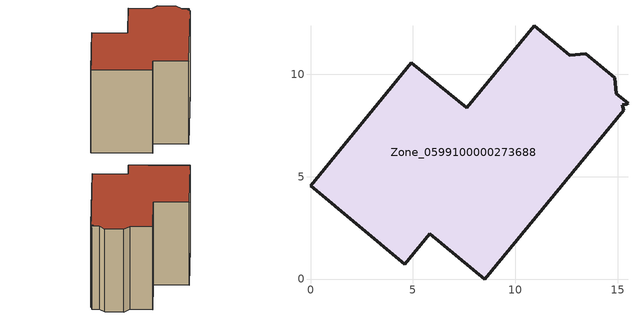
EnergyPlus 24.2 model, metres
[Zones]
Zone_0599100000273688
 floor ground (C_G): 4.6,0.73 0,4.55 4.93,10.56 7.63,8.36 10.93,12.36 12.67,10.93 13.44,11 14.86,9.84 14.94,9.06 15.51,8.59 15.46,8.53 15.22,8.5 15.3,8.24 8.51,0 5.82,2.21 z0
 wall outside (C_F): 7.63,8.36 4.93,10.56 0,4.55 4.6,0.73 5.82,2.21 8.51,0 15.3,8.24 15.22,8.5 15.46,8.53 15.51,8.59 14.94,9.06 14.86,9.84 13.44,11 12.67,10.93 10.93,12.36 7.63,8.36 z0:9.02
 roof outside (C_R): 15.46,8.53 15.51,8.59 14.94,9.06 14.86,9.84 13.44,11 12.67,10.93 10.93,12.36 7.63,8.36 4.93,10.56 0,4.55 4.6,0.73 5.82,2.21 8.51,0 15.3,8.24 15.22,8.5 z9.02
[BUILDING]
Pand.0599100000273688: North Axis=0; Terrain=City; Loads Convergence Tolerance Value=0.04; Temperature Convergence Tolerance Value=0.4; Solar Distribution=FullExterior; Maximum Number of Warmup Days=25; Minimum Number of Warmup Days=1
[Site:Location]
Rotterdam.The.Hague.AP_ZH_NLD Design_Conditions: Latitude=51.96; Longitude=4.45; Time Zone=1; Elevation=-4.5
[SITE:GROUNDTEMPERATURE:BUILDINGSURFACE]
18, 18, 18, 18, 18, 18, 18, 18, 18, 18, 18, 18
[MATERIAL] Thermal Absorptance=0.9; Solar Absorptance=0.7; Visible Absorptance=0.7
Name | Roughness | Thickness | Conductivity | Density | Specific Heat
G.D.1975-1991 | MediumSmooth | 0.15 | 0.288461 | 540 | 1210
F.D.1975-1991 | Rough | 0.3 | 0.230769 | 1920 | 840
R.D.1975-1991 | MediumRough | 0.2 | 0.153846 | 1500 | 1000
[CONSTRUCTION]
C_G: G.D.1975-1991
C_F: F.D.1975-1991
C_R: R.D.1975-1991
[ZONE]
Zone_0599100000273688: Type=1; Multiplier=1; Ceiling Height=Autocalculate; Volume=Autocalculate; Floor Area=autocalculate; Part of Total Floor Area=Yes
[ZONEINFILTRATION:DESIGNFLOWRATE]
Infil_Zone_0599100000273688: Zone or ZoneList or Space or SpaceList=Zone_0599100000273688; Schedule=AlwaysOn; Design Flow Rate Calculation Method=Flow/Area; Flow Rate per Floor Area=0.0042; Constant Term Coefficient=1; Temperature Term Coefficient=0; Velocity Term Coefficient=0; Velocity Squared Term Coefficient=0
[HVACTEMPLATE:ZONE:IDEALLOADSAIRSYSTEM]
Zone_0599100000273688: Maximum Heating Supply Air Temperature=50; Minimum Cooling Supply Air Temperature=13; Maximum Heating Supply Air Humidity Ratio=0.0156; Minimum Cooling Supply Air Humidity Ratio=0.0077; Heating Limit=NoLimit; Cooling Limit=NoLimit; Dehumidification Control Type=ConstantSensibleHeatRatio; Cooling Sensible Heat Ratio=0.7; Dehumidification Setpoint=60; Humidification Control Type=None; Humidification Setpoint=30; Outdoor Air Method=None; Outdoor Air Flow Rate per Person=0.00944; Outdoor Air Flow Rate per Zone Floor Area=0; Outdoor Air Flow Rate per Zone=0; Demand Controlled Ventilation Type=None; Outdoor Air Economizer Type=NoEconomizer; Heat Recovery Type=None; Sensible Heat Recovery Effectiveness=0.7; Latent Heat Recovery Effectiveness=0.65
[ZONECONTROL:THERMOSTAT]
ThermostatControl_Zone_0599100000273688: Zone or ZoneList=Zone_0599100000273688; Control Type Schedule=DualSetpointControlType; Control 1=Thermostat_Zone_0599100000273688; Temperature Difference Between Cutout And Setpoint=0
[THERMOSTATSETPOINT:DUALSETPOINT]
Thermostat_Zone_0599100000273688: Heating Setpoint Temperature Schedule=HeatingSetpoint_Zone_0599100000273688; Cooling Setpoint Temperature Schedule=CoolingSetpoint_Zone_0599100000273688
[SCHEDULE:COMPACT]
HeatingSetpoint_Zone_0599100000273688: Through: 12/31, For: AllDays, Until: 24:00, 21
CoolingSetpoint_Zone_0599100000273688: Through: 12/31, For: AllDays, Until: 24:00, 24
DualSetpointControlType: Through: 12/31, For: AllDays, Until: 24:00, 4
AlwaysOn: Through: 12/31, For: AllDays, Until: 24:00, 1
